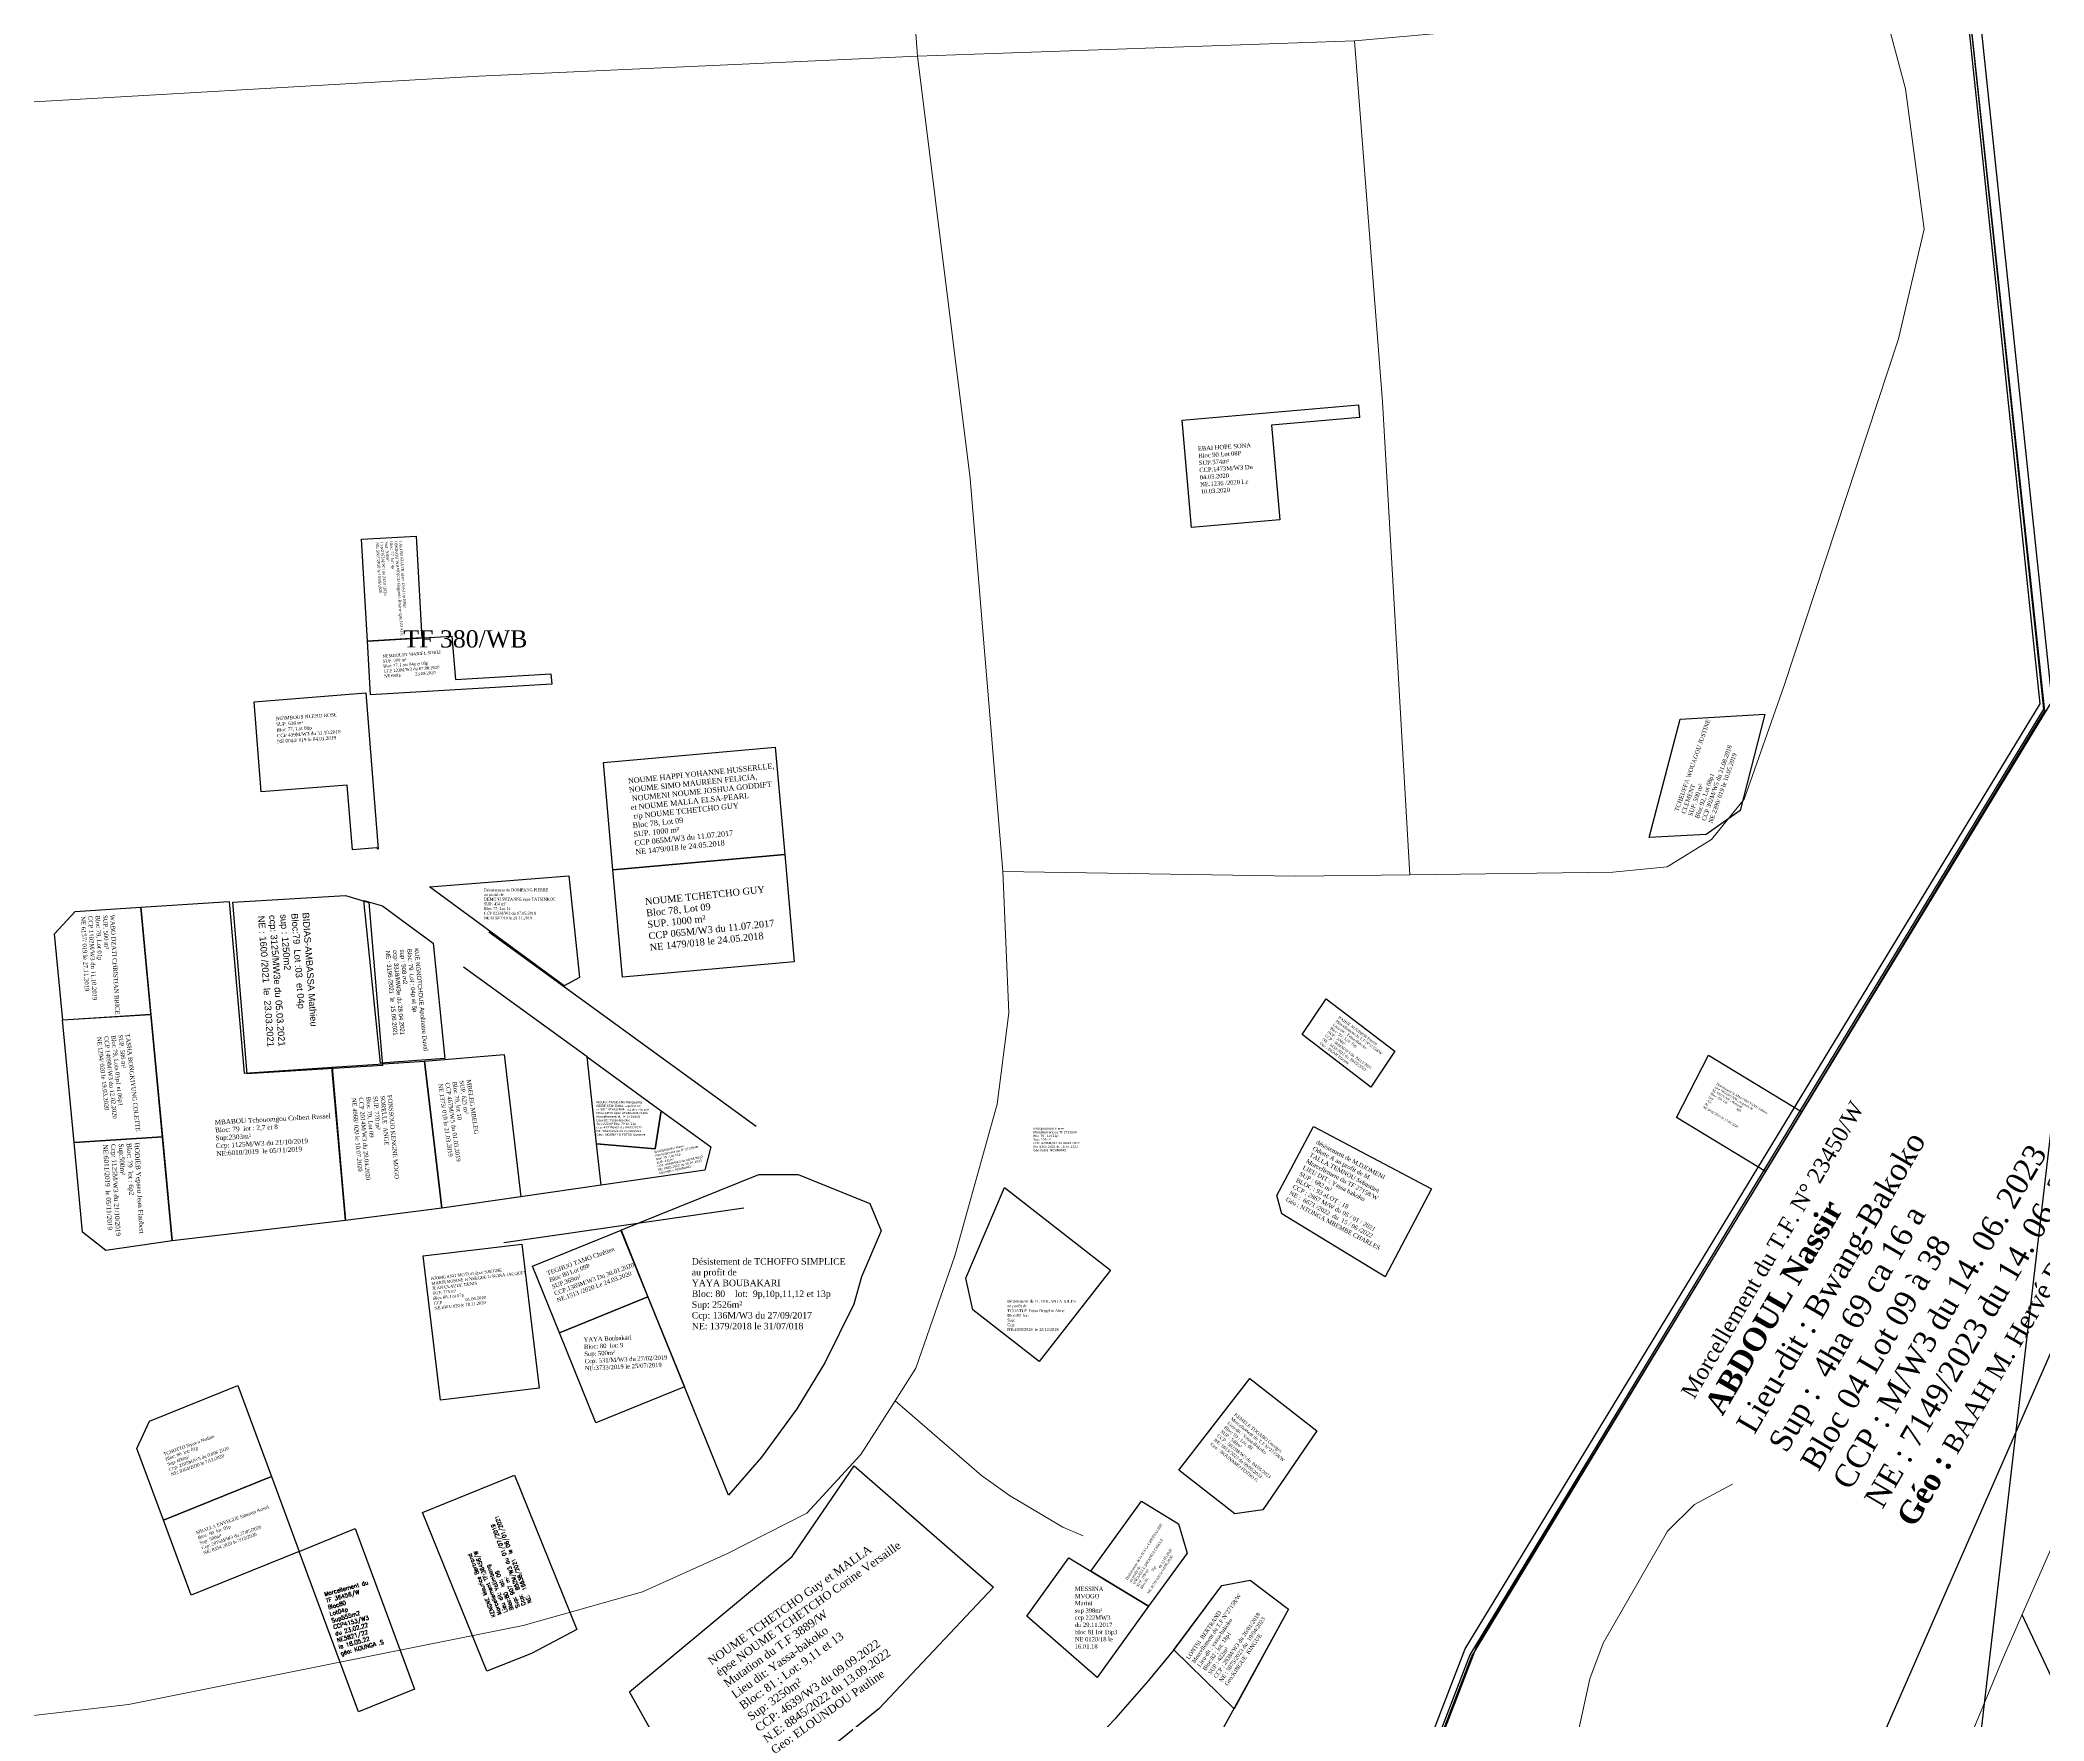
# Model space of a CAD drawing. Header units: millimetres. Extents: x 587399 to 927168, y 438565 to 1444955.
# Drawn here: x 591321.2 to 591785.9, y 440903.2 to 441293.1 of the extents above; entities that cross this region are included whole.
import ezdxf

# ---------------------------------------------------------------- set-up
doc = ezdxf.new("R2010")
doc.units = ezdxf.units.MM
doc.header["$LTSCALE"] = 2
for name, color, linetype in [('end maj 26 02 2021', 7, 'Continuous'), ('MAJ DEC 2021', 234, 'Continuous'), ('MAJ JAN 2022', 1, 'Continuous'), ('MAJ JUIN 2021', 7, 'Continuous'), ('Parcelle MAJ', 6, 'Continuous')]:
    doc.layers.add(name, color=color, linetype=linetype)
doc.layers.add('MAJ APRES LE 13.01.2023', color=222, linetype='Continuous', lineweight=30)
doc.layers.add('Roads_others', color=24, linetype='Continuous', lineweight=9)
doc.styles.add('RomanS', font='romans.shx')
doc.styles.get("Standard").update_dxf_attribs({"font": 'arial.ttf'})
doc.styles.add('Times 1.0', font='times.ttf', dxfattribs={"width": 0.99, "height": 1})
doc.styles.add('Times 1.5', font='times.ttf', dxfattribs={"width": 0.99, "height": 0.75})

msp = doc.modelspace()

# ---------------------------------------------------------------- linework, layer by layer
msp.add_line((591820.765, 440842.901), (591780.871, 440927.812))
at = {"color": 232, "lineweight": 30, "flags": 128}
msp.add_lwpolyline([(589619, 444839), (589665, 444789), (589701, 444534), (591315, 445141), (591436, 445058), (592078, 443543), (591745, 440674), (591661, 440379)], dxfattribs=at)
msp.add_lwpolyline([(589619, 444839), (589665, 444789), (589701, 444534), (591315, 445141), (591436, 445058), (592078, 443543), (591745, 440674), (591661, 440379)], dxfattribs=at)
msp.add_lwpolyline([(589619, 444839), (589665, 444789), (589701, 444534), (591315, 445141), (591436, 445058), (592078, 443543), (591745, 440674), (591661, 440379)], dxfattribs=at)
at = {"flags": 128}
for points in [[(591949.366, 439917.828), (591726.546, 440054.648), (591502.226, 440531.868), (591651.726, 440919.938), (591785.076, 441139.118), (591749.366, 441478.898), (591540.576, 441918.288), (591882.016, 441760.218)], [(591949.366, 439917.828), (591726.546, 440054.648), (591502.226, 440531.868), (591651.726, 440919.938), (591785.076, 441139.118), (591749.366, 441478.898), (591540.576, 441918.288), (591882.016, 441760.218)], [(591949.366, 439917.828), (591726.546, 440054.648), (591502.226, 440531.868), (591651.726, 440919.938), (591785.076, 441139.118), (591749.366, 441478.898), (591540.576, 441918.288), (591882.016, 441760.218)], [(591952.09, 439918.413), (591729.27, 440055.233), (591504.95, 440532.453), (591654.45, 440920.523), (591787.8, 441139.703), (591752.09, 441479.483), (591543.3, 441918.873), (591884.74, 441760.803)], [(591952.09, 439918.413), (591729.27, 440055.233), (591504.95, 440532.453), (591654.45, 440920.523), (591787.8, 441139.703), (591752.09, 441479.483), (591543.3, 441918.873), (591884.74, 441760.803)], [(591952.09, 439918.413), (591729.27, 440055.233), (591504.95, 440532.453), (591654.45, 440920.523), (591787.8, 441139.703), (591752.09, 441479.483), (591543.3, 441918.873), (591884.74, 441760.803)]]:
    msp.add_lwpolyline(points, dxfattribs=at)
at = {"color": 150, "lineweight": -3, "flags": 128}
msp.add_lwpolyline([(591392.097, 441094.685), (591397.495, 441093.041), (591400.65, 441055.212), (591369.262, 441053.318), (591365.944, 441093.106)], close=True, dxfattribs=at)
msp.add_lwpolyline([(591392.097, 441094.685), (591397.495, 441093.041), (591400.65, 441055.212), (591369.262, 441053.318), (591365.944, 441093.106)], close=True, dxfattribs=at)
at = {"flags": 128}
for points in [[(591619.452, 441070.696), (591635.442, 441058.506), (591629.872, 441050.226), (591613.932, 441062.376)], [(591601.82, 440982.59), (591617.33, 440970.51), (591604.83, 440952.19), (591598.29, 440951.23), (591585.3, 440961.36)], [(591510.036, 440962.356), (591542.359, 440934.222), (591515.741, 440905.963), (591477.41, 440875.042), (591457.92, 440909.932), (591495.645, 440941.356)], [(591601.848, 440935.864), (591610.783, 440929.081), (591598.113, 440906.034), (591584.132, 440919.652), (591595.274, 440934.64)]]:
    msp.add_lwpolyline(points, close=True, dxfattribs=at)
at = {"color": 5, "flags": 128}
for points in [[(591448.08, 441057.21), (591465.28, 441044.72), (591463.86, 441035.92), (591450.3, 441037.08)], [(591616.532, 441041.096), (591643.935, 441026.604), (591633.133, 441006.185), (591618.314, 441015.251), (591609.186, 441020.835), (591608.04, 441025.046)]]:
    msp.add_lwpolyline(points, close=True, dxfattribs=at)
at = {"color": 0, "lineweight": -3, "flags": 128}
msp.add_lwpolyline([(591394.286, 440947.792), (591408.061, 440910.544)], dxfattribs=at)
at = {"layer": 'end maj 26 02 2021', "color": 150, "lineweight": -3, "flags": 128}
for points in [[(591626.968, 441208.486), (591627.198, 441205.486), (591606.808, 441203.716), (591608.721, 441181.799), (591588.288, 441180), (591588.288, 441180.016), (591586.117, 441204.926)], [(591626.968, 441208.486), (591627.198, 441205.486), (591606.808, 441203.716), (591608.721, 441181.799), (591588.288, 441180), (591588.288, 441180.016), (591586.117, 441204.926)], [(591416.746, 441154.772), (591417.545, 441144.753), (591439.727, 441146.051), (591439.918, 441143.66), (591397.845, 441141.197), (591397.139, 441153.657)], [(591416.746, 441154.772), (591417.545, 441144.753), (591439.727, 441146.051), (591439.918, 441143.66), (591397.845, 441141.197), (591397.139, 441153.657)], [(591396.824, 441141.633), (591399.668, 441105.415), (591399.272, 441105.707), (591393.661, 441105.267), (591392.49, 441120.221), (591372.549, 441118.657), (591370.903, 441139.593)], [(591396.824, 441141.633), (591399.668, 441105.415), (591399.272, 441105.707), (591393.661, 441105.267), (591392.49, 441120.221), (591372.549, 441118.657), (591370.903, 441139.593)], [(591721.172, 441136.673), (591715.524, 441114.347), (591707.626, 441108.822), (591694.403, 441108.062), (591701.585, 441135.548)], [(591721.172, 441136.673), (591715.524, 441114.347), (591707.626, 441108.822), (591694.403, 441108.062), (591701.585, 441135.548)], [(591443.874, 441099.175), (591446.311, 441075.645), (591442.798, 441073.662), (591411.586, 441096.644)], [(591443.874, 441099.175), (591446.311, 441075.645), (591442.798, 441073.662), (591411.586, 441096.644)], [(591344.633, 441091.921), (591346.961, 441067.028), (591326.496, 441065.702), (591324.619, 441085.782), (591329.352, 441090.931)], [(591344.633, 441091.921), (591346.961, 441067.028), (591326.496, 441065.702), (591324.619, 441085.782), (591329.352, 441090.931)], [(591410.409, 441056.215), (591414.425, 441022.117), (591392.051, 441019.292), (591388.942, 441054.794)], [(591410.409, 441056.215), (591414.425, 441022.117), (591392.051, 441019.292), (591388.942, 441054.794)], [(591428.853, 441057.804), (591432.733, 441024.756), (591414.425, 441022.117), (591410.417, 441056.261)], [(591428.853, 441057.804), (591432.733, 441024.756), (591414.425, 441022.117), (591410.417, 441056.261)], [(591708.173, 441057.587), (591729.773, 441044.457), (591721.363, 441030.637), (591700.713, 441043.187)], [(591708.173, 441057.587), (591729.773, 441044.457), (591721.363, 441030.637), (591700.713, 441043.187)], [(591455.97, 441017.03), (591462.22, 441001.59), (591441.68, 440993.25), (591435.42, 441008.71)], [(591455.97, 441017.03), (591462.22, 441001.59), (591441.68, 440993.25), (591435.42, 441008.71)], [(591432.938, 441013.799), (591436.961, 440980.343), (591414.126, 440977.594), (591410.102, 441011.056)], [(591432.938, 441013.799), (591436.961, 440980.343), (591414.126, 440977.594), (591410.102, 441011.056)], [(591374.878, 440959.898), (591381.301, 440942.529), (591356.266, 440932.382), (591349.844, 440949.753)], [(591374.878, 440959.898), (591381.301, 440942.529), (591356.266, 440932.382), (591349.844, 440949.753)], [(591576.681, 440954.182), (591585.235, 440948.949), (591587.215, 440942.123), (591578.288, 440929.796), (591564.938, 440937.965)], [(591576.681, 440954.182), (591585.235, 440948.949), (591587.215, 440942.123), (591578.288, 440929.796), (591564.938, 440937.965)]]:
    msp.add_lwpolyline(points, close=True, dxfattribs=at)
at = {"layer": 'end maj 26 02 2021', "color": 150}
for points in [[(591408.473, 441177.979), (591409.809, 441154.374), (591397.139, 441153.657), (591395.803, 441177.262)], [(591408.473, 441177.979), (591409.809, 441154.374), (591397.139, 441153.657), (591395.803, 441177.262)], [(591365.098, 441093.248), (591368.594, 441053.475), (591388.991, 441054.798), (591392.051, 441019.292), (591351.866, 441014.571), (591344.633, 441091.921)], [(591365.098, 441093.248), (591368.594, 441053.475), (591388.991, 441054.798), (591392.051, 441019.292), (591351.866, 441014.571), (591344.633, 441091.921)], [(591349.615, 441038.646), (591351.865, 441014.571), (591336.469, 441012.344), (591331.09, 441016.562), (591329.15, 441037.32)], [(591349.615, 441038.646), (591351.865, 441014.571), (591336.469, 441012.344), (591331.09, 441016.562), (591329.15, 441037.32)], [(591487.89, 441029.96), (591497.04, 441029.97), (591513.66, 441023.18), (591516.31, 441016.85), (591511.73, 441006.17), (591509.96, 440999.84), (591503.22, 440986.29), (591496.74, 440975.59), (591488.51, 440964.36), (591480.86, 440955.55), (591470.68, 440980.7), (591455.96, 441017.03)], [(591487.89, 441029.96), (591497.04, 441029.97), (591513.66, 441023.18), (591516.31, 441016.85), (591511.73, 441006.17), (591509.96, 440999.84), (591503.22, 440986.29), (591496.74, 440975.59), (591488.51, 440964.36), (591480.86, 440955.55), (591470.68, 440980.7), (591455.96, 441017.03)], [(591544.89, 441026.9), (591569.47, 441007.78), (591552.94, 440986.54), (591537.53, 440998.54), (591535.96, 441005.92)], [(591544.89, 441026.9), (591569.47, 441007.78), (591552.94, 440986.54), (591537.53, 440998.54), (591535.96, 441005.92)], [(591462.22, 441001.59), (591470.68, 440980.7), (591450.13, 440972.36), (591441.67, 440993.25)], [(591462.22, 441001.59), (591470.68, 440980.7), (591450.13, 440972.36), (591441.67, 440993.25)], [(591367.075, 440981.002), (591374.878, 440959.898), (591349.844, 440949.753), (591343.704, 440966.357), (591346.632, 440972.718)], [(591367.075, 440981.002), (591374.878, 440959.898), (591349.844, 440949.753), (591343.704, 440966.357), (591346.632, 440972.718)]]:
    msp.add_lwpolyline(points, close=True, dxfattribs=at)
at = {"layer": 'end maj 26 02 2021', "color": 150, "flags": 128}
for points in [[(591491.723, 441129.034), (591493.922, 441104.133), (591454.078, 441100.615), (591451.88, 441125.515)], [(591491.723, 441129.034), (591493.922, 441104.133), (591454.078, 441100.615), (591451.88, 441125.515)], [(591493.919, 441104.132), (591496.124, 441079.229), (591456.28, 441075.715), (591454.077, 441100.615)], [(591493.919, 441104.132), (591496.124, 441079.229), (591456.28, 441075.715), (591454.077, 441100.615)], [(591559.802, 440941.016), (591578.288, 440929.796), (591566.419, 440913.291), (591550.081, 440927.501)], [(591559.802, 440941.016), (591578.288, 440929.796), (591566.419, 440913.291), (591550.081, 440927.501)]]:
    msp.add_lwpolyline(points, close=True, dxfattribs=at)
at = {"layer": 'end maj 26 02 2021', "color": 150, "linetype": 'ByBlock', "lineweight": -3, "ltscale": 0.0014, "flags": 128}
msp.add_lwpolyline([(591346.958, 441067.023), (591349.615, 441038.646), (591329.15, 441037.32), (591326.486, 441065.826)], close=True, dxfattribs=at)
msp.add_lwpolyline([(591346.958, 441067.023), (591349.615, 441038.646), (591329.15, 441037.32), (591326.486, 441065.826)], close=True, dxfattribs=at)
at = {"layer": 'end maj 26 02 2021', "linetype": 'ByBlock', "ltscale": 0.0014, "flags": 128}
msp.add_lwpolyline([(591595.286, 440934.642), (591601.848, 440935.864), (591610.782, 440929.087), (591509.282, 440744.29), (591436.774, 440747.94), (591409.35, 440749.85), (591385.069, 440756.593), (591359.758, 440784.468), (591354.19, 440802.05), (591354.163, 440810.035), (591359.23, 440816.463), (591423.451, 440824.507), (591445.429, 440828.946), (591482.203, 440840.913), (591512.08, 440856.112), (591537.991, 440873.198), (591547.62, 440880.758), (591553.346, 440885.609), (591560.403, 440893.355), (591566.332, 440899.238), (591570.775, 440903.912), (591578.357, 440912.564), (591584.138, 440919.646)], close=True, dxfattribs=at)
at = {"layer": 'MAJ APRES LE 13.01.2023', "flags": 128}
msp.add_lwpolyline([(591996.357, 441714.973), (591540.46, 441916.739), (591749.759, 441477.592), (591785.863, 441137.853), (591652.767, 440918.519), (591503.717, 440530.276), (591728.59, 440053.316), (591951.568, 439916.754)], dxfattribs=at)
at = {"layer": 'MAJ APRES LE 13.01.2023', "color": 232, "lineweight": 30, "flags": 128}
for points in [[(591836.515, 441313.659), (591820.351, 441198.273), (591869.848, 441176.569), (591678.814, 440740.616), (591671.816, 440736.313), (591585.348, 440741.106), (591653.149, 440918.059), (591786.101, 441137.479), (591767.759, 441309.012)], [(591601.848, 440935.864), (591610.783, 440929.081), (591598.113, 440906.034), (591584.132, 440919.652), (591595.274, 440934.64)]]:
    msp.add_lwpolyline(points, close=True, dxfattribs=at)
at = {"layer": 'MAJ DEC 2021', "lineweight": -3, "flags": 128}
msp.add_lwpolyline([(591431.24, 440960.16), (591445.74, 440924.41), (591435.19, 440918.8), (591424.84, 440914.75), (591409.94, 440951.53)], close=True, dxfattribs=at)
msp.add_lwpolyline([(591431.24, 440960.16), (591445.74, 440924.41), (591435.19, 440918.8), (591424.84, 440914.75), (591409.94, 440951.53)], close=True, dxfattribs=at)
at = {"layer": 'MAJ JAN 2022', "color": 3, "ltscale": 0.0014, "flags": 128}
msp.add_lwpolyline([(591394.286, 440947.792), (591408.061, 440910.543), (591395.088, 440905.282), (591381.301, 440942.53)], close=True, dxfattribs=at)
at = {"layer": 'MAJ JUIN 2021', "linetype": 'ByBlock', "lineweight": -3, "ltscale": 0.0014}
for p, q in [((591487.326, 441041.065), (591425.277, 441086.131)), ((591448.08, 441057.21), (591419.4, 441078.04)), ((591451.36, 441027.46), (591427.33, 441023.97)), ((591484.428, 441022.158), (591428.767, 441014.074))]:
    msp.add_line(p, q, dxfattribs=at)
at = {"layer": 'MAJ JUIN 2021', "linetype": 'ByBlock', "lineweight": -3, "ltscale": 0.0014, "flags": 128}
msp.add_lwpolyline([(591396.36, 441093.497), (591400.654, 441092.267), (591406.639, 441087.847), (591412.432, 441083.571), (591415.107, 441056.866), (591400.19, 441055.768)], close=True, dxfattribs=at)
msp.add_lwpolyline([(591396.36, 441093.497), (591400.654, 441092.267), (591406.639, 441087.847), (591412.432, 441083.571), (591415.107, 441056.866), (591400.19, 441055.768)], close=True, dxfattribs=at)
at = {"layer": 'Parcelle MAJ', "color": 6, "lineweight": 30, "flags": 128}
msp.add_lwpolyline([(591465.28, 441044.72), (591476.76, 441036.38), (591475.39, 441030.95), (591451.36, 441027.46), (591450.3, 441037.08), (591463.86, 441035.92)], close=True, dxfattribs=at)
at = {"layer": 'Roads_others'}
for points in [[(591485.962, 441705.952), (591492.706, 441667.499), (591496.941, 441595.925), (591505.408, 441510.547), (591517.094, 441392.737), (591524.703, 441289.295), (591536.958, 441191.33), (591544.487, 441100.235), (591545.863, 441067.404), (591543.209, 441046.243), (591533.408, 441011.035), (591524.353, 440985.003), (591519.531, 440977.47), (591511.572, 440965.026), (591499.074, 440951.405), (591480.477, 440941.923), (591460.98, 440933.171), (591433.299, 440925.305), (591341.749, 440907.029), (591193.323, 440889.868), (591101.923, 440877.649), (591047.293, 440864.141), (590990.736, 440845.447)], [(591995.705, 441316.311), (591991.239, 441308.402), (591982.839, 441292.641), (591977.715, 441288.269), (591936.052, 441263.166), (591925.78, 441255.461), (591921.925, 441247.321), (591902.17, 441196.87), (591873.199, 441136.792), (591849.874, 441081.307), (591827.3, 441029.526), (591801.001, 440973.74), (591776.488, 440917.811), (591736.828, 440822.381), (591705.041, 440758.309), (591702.663, 440749.286), (591702.818, 440738.928), (591704.91, 440734.353), (591722.194, 440724.2)], [(591079.348, 441261.125), (591095.734, 441261.285), (591141.804, 441264.072), (591260.385, 441272.979), (591305.053, 441277.91), (591422.959, 441284.683), (591524.703, 441289.295), (591626.037, 441292.868), (591747.969, 441303.791), (591770.449, 441304.698)], [(591638.909, 441099.468), (591685.936, 441100.079), (591698.591, 441101.274), (591708.854, 441107.641), (591716.438, 441116.968), (591725.637, 441143.155), (591752.212, 441223.781), (591758.137, 441249.224), (591753.797, 441281.765), (591747.969, 441303.791)], [(591626.037, 441292.868), (591632.527, 441209.168), (591638.909, 441099.468)], [(591544.487, 441100.235), (591612.387, 441099.121), (591638.909, 441099.468)], [(591519.531, 440977.47), (591539.565, 440960.09), (591546.053, 440955.52), (591558.417, 440948.137), (591563.117, 440946.116)], [(591713.689, 440958.12), (591704.912, 440953.38), (591698.668, 440947.238), (591683.728, 440921.267), (591680.617, 440912.984), (591667.124, 440850.854), (591657.475, 440818.752), (591651.536, 440807.205), (591625.519, 440768.289), (591608.57, 440742.537), (591607.233, 440736.323), (591607.838, 440731.15)]]:
    msp.add_lwpolyline(points, dxfattribs=at)

# ---------------------------------------------------------------- texts
at = {"color": 3, "attachment_point": 1}
for s, insert, char_height, width, rotation in [('{\\fTimes New Roman|b0|i0|c0|p18;BAHDE NOUBISSI Patrice   \\P\\C1;Morcellement du T.F N°27158/W     \\P\\C256;Lieu-dit : Yassa-Bakoko\\PBloc: 93 ; Lot: 16p\\PSUP : 200m²\\PCCP : 3856M/W3 du  08/12/2021\\PNE : 1432/2023 du  20/02/2023\\P\\C1;Geo : DEAH Etienne}', (591622.584, 441066.751), 0.63318, 14.3721, 324.17615), ('{\\fTimes New Roman|b0|i0|c0|p18;KEMELE TOGABO Georges   \\P\\C1;Morcellement du T.F N°27158/W  \\P\\C256;Lieu-dit : Yassa-Bakoko\\PBloc: 93 ; Lot: 09\\PSUP : 540m²\\PCCP : 5023M/W3 du  04/05/2023\\PNE: 5613/2023 du 09/05/2023 \\P\\C1;Geo : NOUNAMO FOTSO G  }', (591598.529, 440974.67), 0.75273, 18.92045, 321.18165)]:
    msp.add_mtext(s, dxfattribs=dict(at, insert=insert, char_height=char_height, width=width, rotation=rotation))
at = {"char_height": 0.5, "attachment_point": 1}
for s, insert, width in [('{\\fVerdana|b0|i0|c0|p34;MOUKA ATANGANA Marguerite,\\PNDZIE ATANGANA Lapatience \\Pet SIRE ATANGANA Lagloire rép par\\PMme APOU épse ATANGANA Claire \\P\\C1;Morcellement du TF 27158/W\\C256; \\PLieu-dit: Yassa-Bakoko\\PSup:220m² Bloc 79 lot 11p\\Pccp: 4107M/W3 du 04/02/2022\\PNE :5641/2022 du 04/04/2022\\P\\C1;Géo : NOUNAMO FOTSO Gustave}', (591450.277, 441046.948), 28.61023), ('{\\fVerdana|b0|i0|c0|p34;KAKDJIEUKIEU Pierre\\PMorcellement du TF 27158/W\\PBloc 79 , Lot 11p\\PSup: 235m²\\PCCP: 4286M/W3 du 08.04.2022\\PNE: 8805.2022 du 18.07.2022\\PGéometre: NOUNAMO}', (591551.585, 441040.825), 15.03841)]:
    msp.add_mtext(s, dxfattribs=dict(at, insert=insert, width=width))
at = {"insert": (591463.671, 441035.353), "char_height": 0.5, "width": 13.63945, "attachment_point": 1, "rotation": 11.9679}
msp.add_mtext('{\\fVerdana|b0|i0|c0|p34;\\C7;KAKDJIEUKIEU Pierre\\P\\C1;Morcellement du TF 27158/W\\C256;\\PBloc 79 , Lot 11p\\PSUP: 235m²\\PCCP: 4286M/W3 du 08/04/2022\\PNE: 8805.2022 du 18.07.2022\\P\\C1;Géomètre: NOUNAMO}', dxfattribs=at)
at = {"insert": (591617.507, 441037.995), "char_height": 1, "attachment_point": 1, "rotation": 332.12688}
msp.add_mtext_dynamic_manual_height_columns('{\\fTimes New Roman|b0|i0|c0|p18;\\C1;désistement de M.DJOMENI\\POdette A\\C256; au profit de M.\\PTALLA TEMNOU Sebastien  \\P\\C1;Morcellement du TF 27158/W  \\P\\C256;LIEU DIT : Yassa bakoko \\PSUP : 682 m²\\PBLOC : 93 aLOT : 18   \\PCCP : 2867 M/W du 05 / 01 / 2021 \\PNE :  6671 /2022  du  15 / 06 /2022\\PGéo : NTONGA MBEMBE CHARLES }', width=80.98815, gutter_width=12.5, heights=[20.865], dxfattribs=at)
at = {"layer": 'end maj 26 02 2021', "color": 150, "linetype": 'ByBlock', "lineweight": -3, "ltscale": 0.0014, "attachment_point": 1, "style": 'Times 1.0'}
for s, insert, char_height, width, rotation in [('{\\C7;EBAI HOPE SONA\\PBloc 90 Lot 08P\\PSUP.574m²\\PCCP.1473M/W3 Du 04.03.2020\\PNE.1236 /2020 Le 10.03.2020}', (591589.703, 441198.797), 1, 14.01031, 3.65681), ('{\\C7;EBAI HOPE SONA\\PBloc 90 Lot 08P\\PSUP.574m²\\PCCP.1473M/W3 Du 04.03.2020\\PNE.1236 /2020 Le 10.03.2020}', (591589.703, 441198.797), 1, 14.01031, 3.65681), ('{\\fTimes New Roman|b0|i0|c186|p18;\\C256;NEMBOUET MARIEL SOREL\\PSUP. 300 m²\\PBloc 77, Lots 04p et 05p\\PCCP 123M/W3 du 07.08.2020\\PNE 6801/ 020 le 23.09.2020}', (591400.643, 441150.502), 0.7, 14.7991, 4.18342), ('{\\fTimes New Roman|b0|i0|c186|p18;\\C256;NEMBOUET MARIEL SOREL\\PSUP. 300 m²\\PBloc 77, Lots 04p et 05p\\PCCP 123M/W3 du 07.08.2020\\PNE 6801/ 020 le 23.09.2020}', (591400.643, 441150.502), 0.7, 14.7991, 4.18342), ('{\\C256;NGIMBOUS NLEND ROSE\\PSUP. 636 m²\\PBloc 77, Lot 08p\\PCCP 439M/W3 du 31.10.2018\\PNE 0044/ 019 le 04.01.2019}', (591375.864, 441136.085), 0.8, 17.86768, 3.80486), ('{\\C256;NGIMBOUS NLEND ROSE\\PSUP. 636 m²\\PBloc 77, Lot 08p\\PCCP 439M/W3 du 31.10.2018\\PNE 0044/ 019 le 04.01.2019}', (591375.864, 441136.085), 0.8, 17.86768, 3.80486), ('{\\C256;TCHEUFFA WOUAGOU JUSTINE\\PCLEMENT \\PSUP. 500 m²\\PBloc 92, Lot 08p1\\PCCP 302M/W5 du 21.08.2018\\PNE 2390/ 019 le 10.05.2019}', (591700.236, 441114.386), 1, 55.22826, 70.69205), ('{\\C256;TCHEUFFA WOUAGOU JUSTINE\\PCLEMENT \\PSUP. 500 m²\\PBloc 92, Lot 08p1\\PCCP 302M/W5 du 21.08.2018\\PNE 2390/ 019 le 10.05.2019}', (591700.236, 441114.386), 1, 55.22826, 70.69205), ('{\\C256;NOUME HAPPI YOHANNE HUSSERLLE,\\PNOUME SIMO MAUREEN FELICIA,\\P NOUMENI NOUME JOSHUA GODDIFT \\Pet NOUME MALLA ELSA-PEARL\\P r/p NOUME TCHETCHO GUY\\PBloc 78, Lot 09 \\PSUP. 1000 m²\\PCCP 065M/W3 du 11.07.2017\\PNE 1479/018 le 24.05.2018}', (591457.524, 441121.842), 1.24164, 51.48966, 5.9043), ('{\\C256;NOUME HAPPI YOHANNE HUSSERLLE,\\PNOUME SIMO MAUREEN FELICIA,\\P NOUMENI NOUME JOSHUA GODDIFT \\Pet NOUME MALLA ELSA-PEARL\\P r/p NOUME TCHETCHO GUY\\PBloc 78, Lot 09 \\PSUP. 1000 m²\\PCCP 065M/W3 du 11.07.2017\\PNE 1479/018 le 24.05.2018}', (591457.524, 441121.842), 1.24164, 51.48966, 5.9043), ('{\\C256;NOUME TCHETCHO GUY\\PBloc 78, Lot 09 \\PSUP. 1000 m²\\PCCP 065M/W3 du 11.07.2017\\PNE 1479/018 le 24.05.2018}', (591461.446, 441094.019), 1.6, 66.35035, 5.9043), ('{\\C256;NOUME TCHETCHO GUY\\PBloc 78, Lot 09 \\PSUP. 1000 m²\\PCCP 065M/W3 du 11.07.2017\\PNE 1479/018 le 24.05.2018}', (591461.446, 441094.019), 1.6, 66.35035, 5.9043), ('{\\C256;WABO DZATI CHRISTIAN BRICE\\PSUP. 500 m²\\PBloc 79, Lot 01p\\PCCP 1102M/W3 du 11.10.2019\\PNE 6157/ 019 le 27.11.2019}', (591338.506, 441090.227), 1.01768, 37.30231, 273.07669), ('{\\C256;WABO DZATI CHRISTIAN BRICE\\PSUP. 500 m²\\PBloc 79, Lot 01p\\PCCP 1102M/W3 du 11.10.2019\\PNE 6157/ 019 le 27.11.2019}', (591338.506, 441090.227), 1.01768, 37.30231, 273.07669), ('{\\C256;TASHA BONGKIYUNG COLETTE\\PSUP. 586 m²\\PBloc 79, Lots 01p1 et 06p1\\PCCP 1409M/W3 du 12.02.2020\\PNE 1294/ 020 le 19.03.2020}', (591342.062, 441062.626), 1, 44.51144, 276.13818), ('{\\C256;TASHA BONGKIYUNG COLETTE\\PSUP. 586 m²\\PBloc 79, Lots 01p1 et 06p1\\PCCP 1409M/W3 du 12.02.2020\\PNE 1294/ 020 le 19.03.2020}', (591342.062, 441062.626), 1, 44.51144, 276.13818), ('{\\C256;MBELEG MBELEG\\PSUP. 625 m²\\PBloc 79, lot 10\\PCCP 467M/W5 du 01.03.2019\\PNE 1373/ 019 le 21.03.2019}', (591421.161, 441052.035), 1, 145.73876, 278.08586), ('{\\C256;MBELEG MBELEG\\PSUP. 625 m²\\PBloc 79, lot 10\\PCCP 467M/W5 du 01.03.2019\\PNE 1373/ 019 le 21.03.2019}', (591421.161, 441052.035), 1, 145.73876, 278.08586), ('{\\C256;FONSSOUO KENGNE MOGO\\PSORELLE  ANGE\\PSUP. 770 m²\\PBloc 79, Lot 09\\PCCP 2014M/W3 du 29.04.2020\\PNE 4968/ 020 le 10.07.2020}', (591402.829, 441048.446), 1, 48.402, 274.97589), ('{\\C256;FONSSOUO KENGNE MOGO\\PSORELLE  ANGE\\PSUP. 770 m²\\PBloc 79, Lot 09\\PCCP 2014M/W3 du 29.04.2020\\PNE 4968/ 020 le 10.07.2020}', (591402.829, 441048.446), 1, 48.402, 274.97589), ('{\\C7;TEGHUO TAMO Chrétien \\PBloc 80 Lot 09P\\PSUP.369m²\\PCCP.1369M/W3 Du 30.01.2020\\PNE.1513 /2020 Le 24.03.2020}', (591438.612, 441007.473), 1, 31.19169, 20.12324), ('{\\C7;TEGHUO TAMO Chrétien \\PBloc 80 Lot 09P\\PSUP.369m²\\PCCP.1369M/W3 Du 30.01.2020\\PNE.1513 /2020 Le 24.03.2020}', (591438.612, 441007.473), 1, 31.19169, 20.12324), ('{\\C256;NJOMGANG MOTUO épse NSEGBE\\PMARIE ROSINE et NSEGBE U KONA JACQUES\\PJEAN CLAUDE DENIS\\PSUP. 775 m²\\PBloc 80, Lot 07p\\PCCP 2096M/W3 01.06.2020\\PNE 8304/ 020 le 18.11.2020}', (591411.818, 441006.172), 0.7, 52.10897, 6.74813), ('{\\C256;NJOMGANG MOTUO épse NSEGBE\\PMARIE ROSINE et NSEGBE U KONA JACQUES\\PJEAN CLAUDE DENIS\\PSUP. 775 m²\\PBloc 80, Lot 07p\\PCCP 2096M/W3 01.06.2020\\PNE 8304/ 020 le 18.11.2020}', (591411.818, 441006.172), 0.7, 52.10897, 6.74813), ('{\\C1;Désistement de la SCI La CHRYSALIDE\\Pau profit de\\P\\C256;ENGUELLE DIPANDA GISELE\\PSUP. 299 m²\\PBloc 81, Lot 16p\\PCCP 2039M/W3 du 12.05.2020\\PNE 4179/ 020 le 04.06.2020}', (591572.878, 440936.167), 0.6, 25.04756, 57.65354), ('{\\C1;Désistement de la SCI La CHRYSALIDE\\Pau profit de\\P\\C256;ENGUELLE DIPANDA GISELE\\PSUP. 299 m²\\PBloc 81, Lot 16p\\PCCP 2039M/W3 du 12.05.2020\\PNE 4179/ 020 le 04.06.2020}', (591572.878, 440936.167), 0.6, 25.04756, 57.65354)]:
    msp.add_mtext(s, dxfattribs=dict(at, insert=insert, char_height=char_height, width=width, rotation=rotation))
at = {"layer": 'end maj 26 02 2021', "attachment_point": 1}
for s, width, heights, insert, char_height, rotation in [('{\\fTimes New Roman|b0|i0|c0|p18;TALOM KUATE Marc Daryl r/p Mme\\PDJIOKOU WANDJOU Huguette Rosine epse KUATE\\PBloc: 77  lot: 4p\\PSup: 300m²\\PCcp:2153M/W3 du 24/01/2020\\PNE: 5667/2020 le 13/08/2020}', 75.95813, [29.33], (591405.178, 441176.995), 0.6521, 273.74693), ('{\\fTimes New Roman|b0|i0|c0|p18;TALOM KUATE Marc Daryl r/p Mme\\PDJIOKOU WANDJOU Huguette Rosine epse KUATE\\PBloc: 77  lot: 4p\\PSup: 300m²\\PCcp:2153M/W3 du 24/01/2020\\PNE: 5667/2020 le 13/08/2020}', 75.95813, [29.33], (591405.178, 441176.995), 0.6521, 273.74693), ('{\\fTimes New Roman|b0|i0|c186|p18;MBABOU Tchouomgou Colbert Russel\\PBloc: 79  lot : 2,7 et 8\\PSup:2303m²\\PCcp: 1125M/W3 du 21/10/2019\\PNE:6010/2019  le 05/11/2019}', 62.36314, [30.258], (591361.696, 441042.59), 1.09353, 3.18284), ('{\\fTimes New Roman|b0|i0|c186|p18;MBABOU Tchouomgou Colbert Russel\\PBloc: 79  lot : 2,7 et 8\\PSup:2303m²\\PCcp: 1125M/W3 du 21/10/2019\\PNE:6010/2019  le 05/11/2019}', 62.36314, [30.258], (591361.696, 441042.59), 1.09353, 3.18284), ('{\\fTimes New Roman|b0|i0|c186|p18;HODIEB Yepseu Jean Flaubert\\PBloc: 79  lot : 6p2\\PSup:500m²\\PCcp: 1125M/W3 du 21/10/2019\\PNE:6011/2019  le 05/11/2019}', 62.36314, [30.258], (591344.228, 441037.36), 1.09353, 273.18284), ('{\\fTimes New Roman|b0|i0|c186|p18;HODIEB Yepseu Jean Flaubert\\PBloc: 79  lot : 6p2\\PSup:500m²\\PCcp: 1125M/W3 du 21/10/2019\\PNE:6011/2019  le 05/11/2019}', 62.36314, [30.258], (591344.228, 441037.36), 1.09353, 273.18284), ('{\\fTimes New Roman|b0|i0|c0|p18;YAYA Boubakari\\PBloc: 80  lot: 9\\PSup: 500m²\\PCcp: 531/M/W3 du 27/02/2019\\PNE:3733/2019 le 25/07/2019}', 77.99188, [19.909], (591447.269, 440992.137), 1, 2.66775), ('{\\fTimes New Roman|b0|i0|c0|p18;YAYA Boubakari\\PBloc: 80  lot: 9\\PSup: 500m²\\PCcp: 531/M/W3 du 27/02/2019\\PNE:3733/2019 le 25/07/2019}', 77.99188, [19.909], (591447.269, 440992.137), 1, 2.66775), ('{\\fTimes New Roman|b0|i0|c0|p18;TCHOTTO Nyawa Nadine\\PBloc: 80  lot: 01p\\PSup: 600m²\\PCcp: 2105M/W5 du 03/06/2020\\PNE: 8354/2020 le 7/12/2020}', 66.60103, [28.569], (591349.774, 440965.395), 0.75, 19.86232), ('{\\fTimes New Roman|b0|i0|c0|p18;TCHOTTO Nyawa Nadine\\PBloc: 80  lot: 01p\\PSup: 600m²\\PCcp: 2105M/W5 du 03/06/2020\\PNE: 8354/2020 le 7/12/2020}', 66.60103, [28.569], (591349.774, 440965.395), 0.75, 19.86232), ('{\\fTimes New Roman|b0|i0|c0|p18;MBALLA ENYEGUE Saturnin Armel\\PBloc: 80  lot: 01p\\PSup: 500m²\\PCcp: 2076M/W3 du 27/05/2020\\PNE: 8354/2020 le 7/12/2020}', 66.60103, [28.569], (591357.3, 440947.168), 0.75, 19.86232), ('{\\fTimes New Roman|b0|i0|c0|p18;MBALLA ENYEGUE Saturnin Armel\\PBloc: 80  lot: 01p\\PSup: 500m²\\PCcp: 2076M/W3 du 27/05/2020\\PNE: 8354/2020 le 7/12/2020}', 66.60103, [28.569], (591357.3, 440947.168), 0.75, 19.86232)]:
    msp.add_mtext_dynamic_manual_height_columns(s, width=width, gutter_width=12.5, heights=heights, dxfattribs=dict(at, insert=insert, char_height=char_height, rotation=rotation))
at = {"layer": 'end maj 26 02 2021', "color": 150, "linetype": 'ByBlock', "lineweight": -3, "ltscale": 0.0014, "attachment_point": 1, "style": 'Times 1.0'}
for s, insert, char_height, width in [('{\\C1;TF 380/WB}', (591405.506, 441156.17), 4, 165.83552), ('{\\C1;TF 380/WB}', (591405.506, 441156.17), 4, 165.83552), ('{\\C1;Désistement de DOMFANG PIERRE\\Pau profit de \\C256;\\PDEMGNI SUZANNE épse TATSINKOU \\PSUP. 454 m²\\PBloc 77, Lot 11\\PCCP 023M/W3 du 17.05.2018\\PNE 6158/ 019 le 29.11.2019}', (591424.166, 441096.302), 0.65269, 33.81546), ('{\\C1;Désistement de DOMFANG PIERRE\\Pau profit de \\C256;\\PDEMGNI SUZANNE épse TATSINKOU \\PSUP. 454 m²\\PBloc 77, Lot 11\\PCCP 023M/W3 du 17.05.2018\\PNE 6158/ 019 le 29.11.2019}', (591424.166, 441096.302), 0.65269, 33.81546), ('MESSINA MVOGO Marini\\Psup 398m²\\Pccp 222MW3 du 29.11.2017\\Pbloc 81 lot 16p3\\PNE 0120/18 le 16.01.18', (591561.195, 440934.32), 1, 9.75283), ('MESSINA MVOGO Marini\\Psup 398m²\\Pccp 222MW3 du 29.11.2017\\Pbloc 81 lot 16p3\\PNE 0120/18 le 16.01.18', (591561.195, 440934.32), 1, 9.75283)]:
    msp.add_mtext(s, dxfattribs=dict(at, insert=insert, char_height=char_height, width=width))
at = {"layer": 'end maj 26 02 2021', "linetype": 'ByBlock', "attachment_point": 1}
for s, insert, char_height, width, rotation in [('{\\fArial|b0|i0|c0|p34;BIDIAS-AMBASSA Mathieu\\PBloc:79  Lot :03  et 04p\\Psup : 1250m2\\Pccp: 3125/MW3e du 05.03.2021\\PNE : 1600 /2021  le  23.03.2021}', (591383.617, 441090.76), 1.54604, 4805.29912, 274.16), ('{\\fArial|b0|i0|c0|p34;BIDIAS-AMBASSA Mathieu\\PBloc:79  Lot :03  et 04p\\Psup : 1250m2\\Pccp: 3125/MW3e du 05.03.2021\\PNE : 1600 /2021  le  23.03.2021}', (591383.617, 441090.76), 1.54604, 4805.29912, 274.16), ('{\\fTimes New Roman|b0|i0|c0|p18;NOUME TCHETCHO Guy et MALLA\\Pépse NOUME TCHETCHO Corine Versaille\\P\\C1;Mutation du T.F 3889/W\\P\\C7;Lieu dit: Yassa-bakoko\\P\\C256;Bloc: 81 ; Lot: 9,11 et 13\\PSup: 3250m²\\PCCP: 4639/W3 du 09.09.2022\\PN.E: 8845/2022 du 13.09.2022\\PGeo: ELOUNDOU Pauline}', (591475.859, 440917.589), 1.8954, 124.74111, 35.3763)]:
    msp.add_mtext(s, dxfattribs=dict(at, insert=insert, char_height=char_height, width=width, rotation=rotation))
at = {"layer": 'end maj 26 02 2021', "color": 150, "lineweight": -3, "insert": (591710.171, 441051.28), "char_height": 0.53261, "width": 27.4508, "attachment_point": 1, "rotation": 329.56932}
msp.add_mtext('{\\fTimes New Roman|b0|i0|c0|p18;\\C1;Désistement de \\C0;Mme NKEYANG Juliette\\Pepse NGONGANG \\C1;au profit de\\P\\C0;M. FEUYANG Rostand\\PBloc 104, Lot 3p1 & 4p1\\PSup 400 m²\\Pccp: 044M/W3\\Pdu 08/09/2016\\PNE 6092/2016 le 17.08.2020}', dxfattribs=at)
msp.add_mtext('{\\fTimes New Roman|b0|i0|c0|p18;\\C1;Désistement de \\C0;Mme NKEYANG Juliette\\Pepse NGONGANG \\C1;au profit de\\P\\C0;M. FEUYANG Rostand\\PBloc 104, Lot 3p1 & 4p1\\PSup 400 m²\\Pccp: 044M/W3\\Pdu 08/09/2016\\PNE 6092/2016 le 17.08.2020}', dxfattribs=at)
at = {"layer": 'end maj 26 02 2021', "attachment_point": 1}
for s, width, heights, insert, char_height in [('{\\fTimes New Roman|b0|i0|c0|p18;\\C1;Désistement de TCHOFFO SIMPLICE \\Pau profit de\\C256; \\PYAYA BOUBAKARI\\PBloc: 80    lot:  9p,10p,11,12 et 13p\\PSup: 2526m²\\PCcp: 136M/W3 du 27/09/2017\\PNE: 1379/2018 le 31/07/018}', 141.40478, [42.291], (591472.371, 441010.534), 1.50047), ('{\\fTimes New Roman|b0|i0|c0|p18;\\C1;Désistement de TCHOFFO SIMPLICE \\Pau profit de\\C256; \\PYAYA BOUBAKARI\\PBloc: 80    lot:  9p,10p,11,12 et 13p\\PSup: 2526m²\\PCcp: 136M/W3 du 27/09/2017\\PNE: 1379/2018 le 31/07/018}', 141.40478, [42.291], (591472.371, 441010.534), 1.50047), ('{\\fTimes New Roman|b0|i0|c0|p18;\\C1;Désistement de FE DOUANLA JULES\\Pau profit de\\C256;\\PTCHATUE Fotso Bergelin Aime\\PBloc:93  lot: 03\\PSup: 731m²\\PCcp:  410M/W3 du 05/04/2017\\PNE:4393/2018  le 12/12/2018}', 132.18134, [32.761], (591545.547, 441000.841), 0.6528), ('{\\fTimes New Roman|b0|i0|c0|p18;\\C1;Désistement de FE DOUANLA JULES\\Pau profit de\\C256;\\PTCHATUE Fotso Bergelin Aime\\PBloc:93  lot: 03\\PSup: 731m²\\PCcp:  410M/W3 du 05/04/2017\\PNE:4393/2018  le 12/12/2018}', 132.18134, [32.761], (591545.547, 441000.841), 0.6528)]:
    msp.add_mtext_dynamic_manual_height_columns(s, width=width, gutter_width=12.5, heights=heights, dxfattribs=dict(at, insert=insert, char_height=char_height))
at = {"layer": 'end maj 26 02 2021', "linetype": 'ByBlock', "ltscale": 0.0014, "insert": (591387.022, 440933.03), "char_height": 0.94996, "width": 92.1, "attachment_point": 1, "rotation": 15.37545, "style": 'RomanS'}
msp.add_mtext('Morcellement du\\PTF 36456/W\\PBloc80\\PLot04p\\PSup555m2\\PCCP4153/W3\\Pdu 23.02.22\\PNE5821/22\\Ple 18.05.22\\Pgéo: KOUNGA .S', dxfattribs=at)
at = {"layer": 'MAJ APRES LE 13.01.2023', "color": 232, "lineweight": 30, "insert": (591756.004, 440947.748), "char_height": 4.292377, "width": 187.6262, "attachment_point": 7, "rotation": 59.7503, "style": 'Times 1.5'}
msp.add_mtext('\\A1;{\\fTimes New Roman|b0|i0|c186|p18;\\H0.8667x;\\C1;Morcellement du T.F. N° \\fTimes New Roman|b0|i0|c0|p18;23450\\fTimes New Roman|b0|i0|c186|p18;/W\\fTimes New Roman|b0|i0|c0|p18;\\C256; \\P\\fTimes New Roman|b1|i0|c0|p18;\\H1.385x;\\C7;ABDOUL Nassir\\P\\fTimes New Roman|b0|i0|c0|p18;Lieu-dit : Bwang-Bakoko\\PSup :  4ha 69 ca 16 a\\PBloc 04 Lot 09 à 38\\PCCP : M/W3 du 14. 06. 2023\\PNE : 7149/2023 du 14. 06. 2023\\P\\fTimes New Roman|b1|i0|c0|p18;\\C1;Géo : \\A0;\\fTimes New Roman|b0|i0|c186|p18;\\H0.8333x;BAAH M. Hervé Donald}', dxfattribs=at)
at = {"layer": 'MAJ APRES LE 13.01.2023', "color": 232, "lineweight": 30, "insert": (591586.952, 440917.874), "char_height": 0.92177, "width": 20.00938, "attachment_point": 1, "rotation": 55.57982}
msp.add_mtext('{\\fTimes New Roman|b0|i0|c0|p18;LONTSI  BERTRAND\\P\\C1;Morcellement du T.F N°27158/W     \\P\\C256;Lieu-dit : yassa-bakoko\\PBloc:82 ; lot: 18p1\\PSUP : 422m²\\PCCP : 293M/W3 du 26/01/2018\\PNE : 5075/2023 du  19/04/2023\\P\\C1;Geo:KINGUE  KINGUE}', dxfattribs=at)
msp.add_mtext('{\\fTimes New Roman|b0|i0|c0|p18;LONTSI  BERTRAND\\P\\C1;Morcellement du T.F N°27158/W     \\P\\C256;Lieu-dit : yassa-bakoko\\PBloc:82 ; lot: 18p1\\PSUP : 422m²\\PCCP : 293M/W3 du 26/01/2018\\PNE : 5075/2023 du  19/04/2023\\P\\C1;Geo:KINGUE  KINGUE}', dxfattribs=at)
at = {"layer": 'MAJ DEC 2021', "insert": (591426.049, 440927.109), "char_height": 0.9, "attachment_point": 1, "rotation": 111.12599}
msp.add_mtext_dynamic_manual_height_columns('{\\Fromanc|c0;\\C1;KENGNE Maurice Bertrand\\PMorcellement TF:36456/W\\C256;\\PLieu dit: Yatimbong\\PBloc:80  lot: 06\\PSup: 907 m\\fTimes New Roman|b0|i0|c0|p18;²\\Fromanc|c0;\\PCcp:  852M/W3 du 01/07/2019\\PNE:  16638/2021  le 06/01/2021}', width=132.18134, gutter_width=12.5, heights=[32.761], dxfattribs=at)
msp.add_mtext_dynamic_manual_height_columns('{\\Fromanc|c0;\\C1;KENGNE Maurice Bertrand\\PMorcellement TF:36456/W\\C256;\\PLieu dit: Yatimbong\\PBloc:80  lot: 06\\PSup: 907 m\\fTimes New Roman|b0|i0|c0|p18;²\\Fromanc|c0;\\PCcp:  852M/W3 du 01/07/2019\\PNE:  16638/2021  le 06/01/2021}', width=132.18134, gutter_width=12.5, heights=[32.761], dxfattribs=at)
at = {"layer": 'MAJ JUIN 2021', "linetype": 'ByBlock', "insert": (591409.036, 441082.47), "char_height": 1, "width": 4805.29912, "attachment_point": 1, "rotation": 275.21798}
msp.add_mtext('{\\fArial|b0|i0|c0|p34;KUE NGNOTCHOUE Apolinaire Duval\\PBloc: 79  Lot : 04p et 5p\\Psup : 508 m2\\Pccp: 3318/MW3e du 28.04.2021\\PNE : 3196 /2021  le  15.06.2021}', dxfattribs=at)
msp.add_mtext('{\\fArial|b0|i0|c0|p34;KUE NGNOTCHOUE Apolinaire Duval\\PBloc: 79  Lot : 04p et 5p\\Psup : 508 m2\\Pccp: 3318/MW3e du 28.04.2021\\PNE : 3196 /2021  le  15.06.2021}', dxfattribs=at)

doc.saveas('drawing.dxf')
